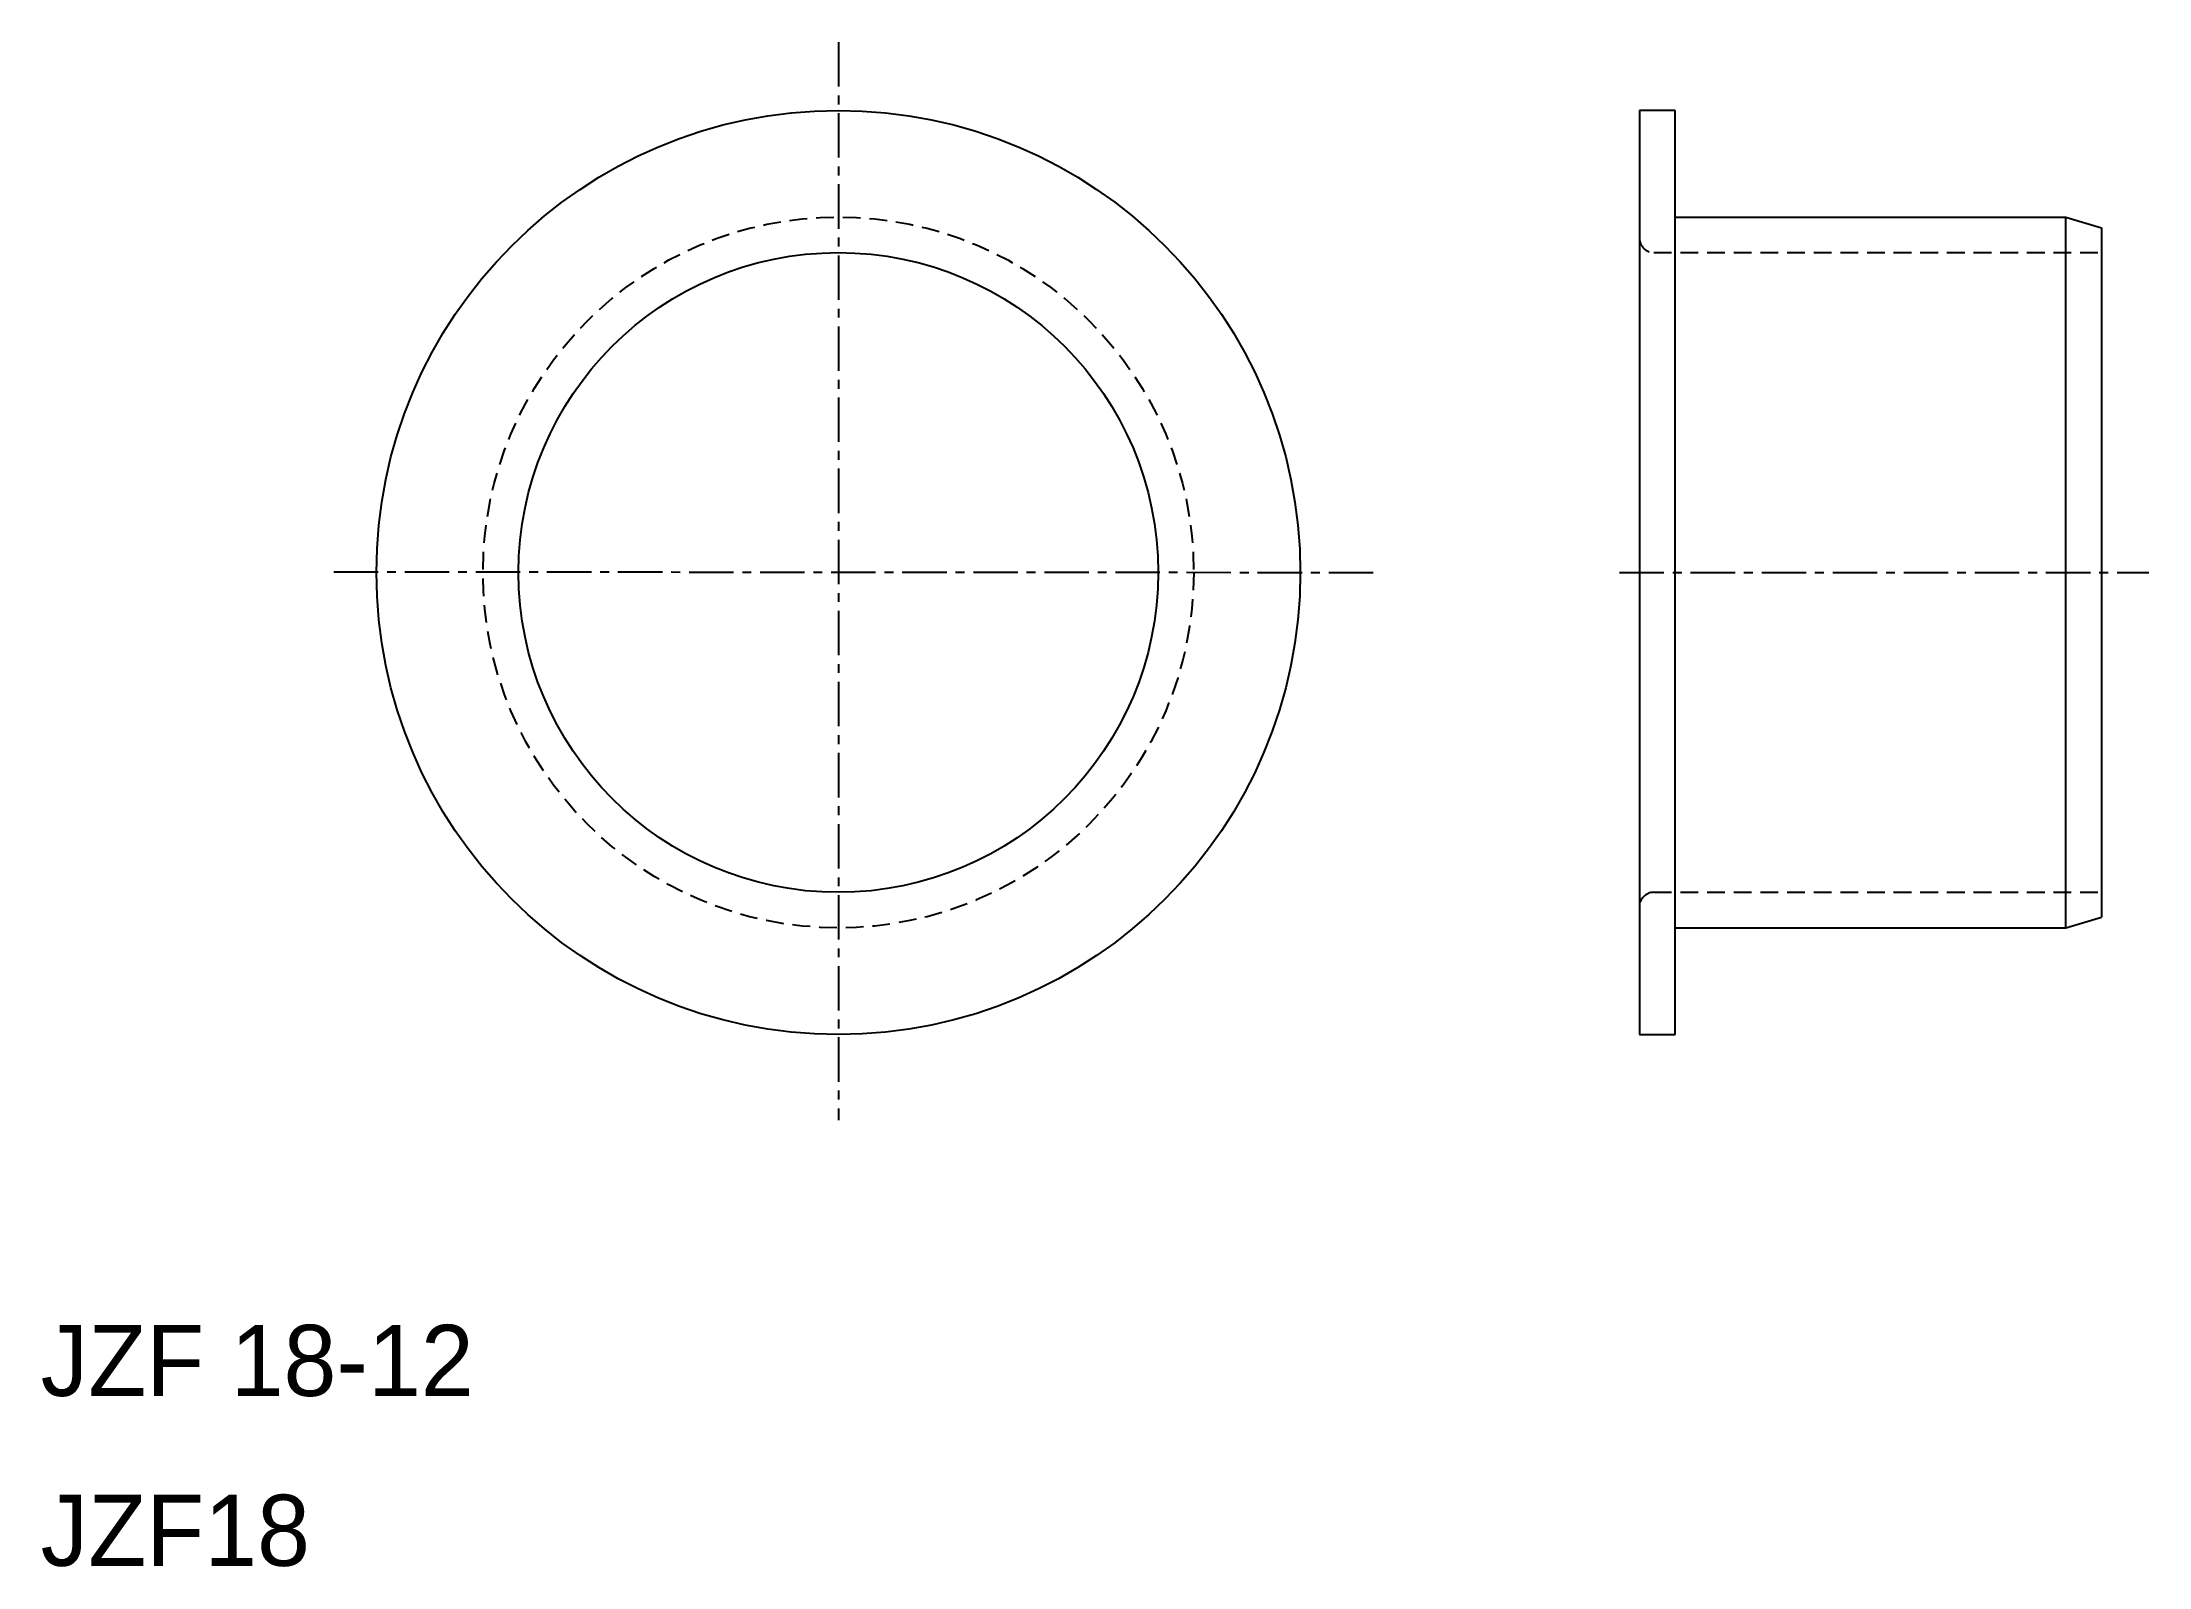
# Model space of a CAD drawing. Extents: x 10 to 69.3, y 10 to 52.9.
import ezdxf

# ---------------------------------------------------------------- set-up
doc = ezdxf.new("R2010")
doc.units = 0
doc.linetypes.add('CENTER', pattern=[2, 1.25, -0.25, 0.25, -0.25])
doc.linetypes.add('DASHED', pattern=[0.75, 0.5, -0.25])
doc.layers.get('0').update_dxf_attribs({"linetype": 'CONTINUOUS'})
doc.layers.add('CENTER', color=1, linetype='CENTER')

msp = doc.modelspace()

# ---------------------------------------------------------------- linework, layer by layer
at = {"color": 7, "linetype": 'CONTINUOUS'}
for p, q in [((54.998, 50.951), (54.998, 24.951)), ((55.998, 50.951), (54.998, 50.951)), ((55.998, 24.951), (55.998, 50.951)), ((55.998, 47.951), (66.998, 47.951)), ((66.998, 27.951), (66.998, 47.951)), ((66.998, 47.951), (67.998, 47.651)), ((67.998, 47.651), (67.998, 28.251)), ((55.998, 27.951), (66.998, 27.951)), ((66.998, 27.951), (67.998, 28.251)), ((54.998, 24.951), (55.998, 24.951))]:
    msp.add_line(p, q, dxfattribs=at)
at = {"color": 3, "linetype": 'DASHED'}
for p, q in [((55.398, 46.951), (67.998, 46.951)), ((55.398, 28.951), (67.998, 28.951))]:
    msp.add_line(p, q, dxfattribs=at)
at = {"color": 7, "linetype": 'CONTINUOUS'}
for radius in [13, 9]:
    msp.add_circle((32.449, 37.951), radius, dxfattribs=at)
at = {"color": 3, "linetype": 'DASHED'}
msp.add_circle((32.449, 37.951), 10, dxfattribs=at)
for centre, start, end in [((55.398, 47.351), 180, 270), ((55.398, 28.551), 90, 180)]:
    msp.add_arc(centre, 0.4, start, end, dxfattribs=at)
at = {"layer": 'CENTER', "color": 1, "linetype": 'CENTER'}
for p, q in [((32.449, 52.872), (32.449, 22.539)), ((18.248, 37.97), (47.507, 37.951)), ((54.434, 37.951), (69.33, 37.951))]:
    msp.add_line(p, q, dxfattribs=at)

# ---------------------------------------------------------------- texts
at = {"color": 7, "linetype": 'CONTINUOUS'}
for s, p in [('JZF 18-12', (10, 14.78)), ('JZF18', (10, 10))]:
    msp.add_text(s, height=2, dxfattribs=at).set_placement(p)

doc.saveas('drawing.dxf')
